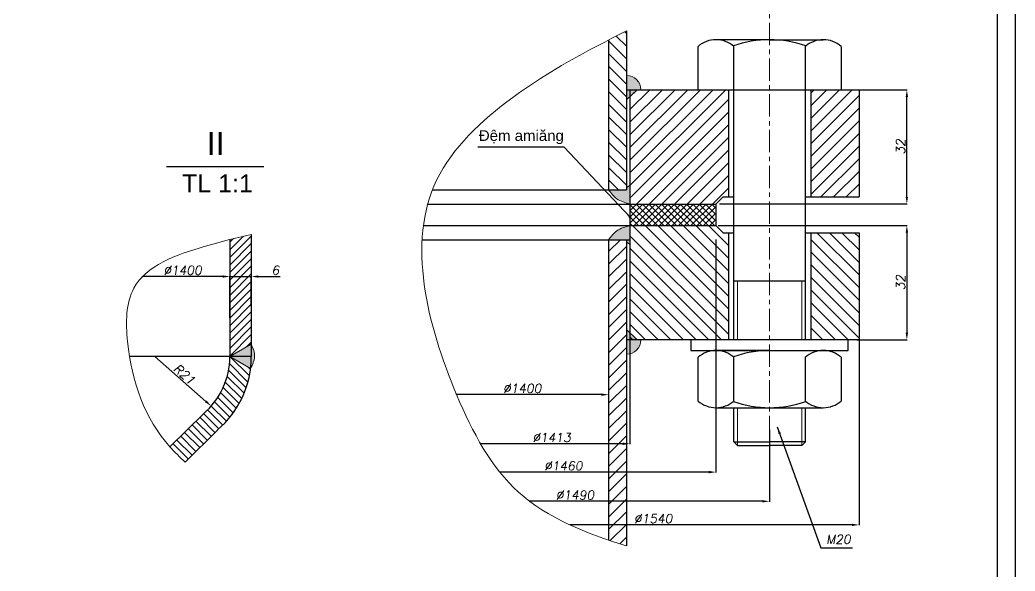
# Model space of a CAD drawing. Header units: inches. Extents: x 41 to 5981, y 0 to 8400.
# Drawn here: x 3199 to 5981, y 4329 to 5872 of the extents above; entities that cross this region are included whole.
import ezdxf

# ---------------------------------------------------------------- set-up
doc = ezdxf.new("R2010")
doc.units = ezdxf.units.IN
doc.header["$LTSCALE"] = 50
doc.header["$MEASUREMENT"] = 0
doc.linetypes.add('CENTER', pattern=[2, 1.25, -0.25, 0.25, -0.25])
doc.layers.get('0').update_dxf_attribs({"plot": 0})
for name, color, linetype, lineweight in [('Dam', 2, 'Continuous', 30), ('kthuoc', 3, 'Continuous', 13), ('manh', 4, 'Continuous', 13), ('Net manh', 3, 'Continuous', 13), ('Tam', 1, 'CENTER', 13)]:
    doc.layers.add(name, color=color, linetype=linetype, lineweight=lineweight)
doc.styles.add('chu2.5', font='txt.shx', dxfattribs={"oblique": 10, "height": 25})
doc.styles.add('chu50', font='VNARIAL.ttf', dxfattribs={"height": 50})
doc.styles.add('chu65', font='VNARIAL.ttf', dxfattribs={"height": 65})
doc.dimstyles.new('kichthuoc2.5', dxfattribs={"dimtxt": 25, "dimasz": 20, "dimexe": 1, "dimexo": 0, "dimgap": 5, "dimtad": 1, "dimtoh": 1, "dimdec": 0, "dimzin": 0, "dimdsep": 46, "dimtxsty": 'chu2.5', "dimcen": 5, "dimclrd": 256, "dimclre": 256, "dimclrt": 256, "dimadec": 0, "dimazin": 0, "dimtfac": 1, "dimtdec": 0, "dimtmove": 0, "dimatfit": 0, "dimfxl": 0, "dimtolj": 1, "dimtzin": 0, "dimarcsym": 0})

# ---------------------------------------------------------------- blocks, each defined once
blk = doc.blocks.new('*D46')
at = {"layer": 'DEFPOINTS', "color": 0}
for p in [(5145.1, 5257.4), (4541, 4606.2), (4541, 4606.2)]:
    blk.add_point(p, dxfattribs=at)
at = {"layer": 'kthuoc', "lineweight": -2}
for p, q in [((5145.1, 5257.4), (5145.1, 4605.2)), ((4541, 4606.2), (4541, 4607.2)), ((5125.1, 4606.2), (4541, 4606.2))]:
    blk.add_line(p, q, dxfattribs=at)
at = {"layer": 'kthuoc'}
blk.add_solid([(5125.1, 4609.5), (5125.1, 4602.9), (5145.1, 4606.2)], dxfattribs=at)
at = {"layer": 'kthuoc', "insert": (4718.6, 4623.7), "char_height": 25, "attachment_point": 5, "style": 'chu2.5'}
blk.add_mtext('\\A1;{\\Ftxt.shx|c1;%%c}1460', dxfattribs=at)
blk = doc.blocks.new('_None')
blk = doc.blocks.new('*D49')
at = {"layer": 'DEFPOINTS', "color": 0}
for p in [(5151.8, 5296.6), (5539, 4976.1), (5678.8, 4976.1)]:
    blk.add_point(p, dxfattribs=at)
at = {"layer": 'kthuoc', "lineweight": -2}
for p, q in [((5151.8, 5296.6), (5679.8, 5296.6)), ((5678.8, 5276.6), (5678.8, 4996.1)), ((5539, 4976.1), (5679.8, 4976.1))]:
    blk.add_line(p, q, dxfattribs=at)
at = {"layer": 'kthuoc'}
for points in [[(5675.5, 5276.6), (5682.1, 5276.6), (5678.8, 5296.6)], [(5675.5, 4996.1), (5682.1, 4996.1), (5678.8, 4976.1)]]:
    blk.add_solid(points, dxfattribs=at)
at = {"layer": 'kthuoc', "insert": (5661.3, 5136.4), "char_height": 25, "attachment_point": 5, "rotation": 90, "style": 'chu2.5'}
blk.add_mtext('\\A1;32', dxfattribs=at)
blk = doc.blocks.new('*D48')
at = {"layer": 'DEFPOINTS', "color": 0}
for p in [(5545.1, 4976.1), (4736.7, 4458.6), (4736.7, 4458.6)]:
    blk.add_point(p, dxfattribs=at)
at = {"layer": 'kthuoc', "lineweight": -2}
for p, q in [((5545.1, 4976.1), (5545.1, 4457.6)), ((4736.7, 4458.6), (4736.7, 4459.6)), ((5525.1, 4458.6), (4736.7, 4458.6))]:
    blk.add_line(p, q, dxfattribs=at)
at = {"layer": 'kthuoc'}
blk.add_solid([(5525.1, 4461.9), (5525.1, 4455.2), (5545.1, 4458.6)], dxfattribs=at)
at = {"layer": 'kthuoc', "insert": (4969.7, 4476.1), "char_height": 25, "attachment_point": 5, "style": 'chu2.5'}
blk.add_mtext('\\A1;%%c1540', dxfattribs=at)
blk = doc.blocks.new('*D47')
at = {"layer": 'DEFPOINTS', "color": 0}
for p in [(5295.1, 4725), (4624.2, 4524.5), (4624.2, 4524.5)]:
    blk.add_point(p, dxfattribs=at)
at = {"layer": 'kthuoc', "lineweight": -2}
for p, q in [((5295.1, 4725), (5295.1, 4523.5)), ((4624.2, 4524.5), (4624.2, 4523.5)), ((5275.1, 4524.5), (4624.2, 4524.5))]:
    blk.add_line(p, q, dxfattribs=at)
at = {"layer": 'kthuoc'}
blk.add_solid([(5275.1, 4527.8), (5275.1, 4521.2), (5295.1, 4524.5)], dxfattribs=at)
at = {"layer": 'kthuoc', "insert": (4751.2, 4542), "char_height": 25, "attachment_point": 5, "style": 'chu2.5'}
blk.add_mtext('\\A1;{\\Ftxt.shx|c1;%%c}1490', dxfattribs=at)
blk = doc.blocks.new('*D45')
at = {"layer": 'DEFPOINTS', "color": 0}
for p in [(4904.8, 4986.1), (4487.2, 4685.5), (4487.2, 4685.5)]:
    blk.add_point(p, dxfattribs=at)
at = {"layer": 'kthuoc', "lineweight": -2}
for p, q in [((4904.8, 4986.1), (4904.8, 4684.5)), ((4487.2, 4685.5), (4487.2, 4686.5)), ((4884.8, 4685.5), (4487.2, 4685.5))]:
    blk.add_line(p, q, dxfattribs=at)
at = {"layer": 'kthuoc'}
blk.add_solid([(4884.8, 4688.8), (4884.8, 4682.1), (4904.8, 4685.5)], dxfattribs=at)
at = {"layer": 'kthuoc', "insert": (4686, 4703), "char_height": 25, "attachment_point": 5, "style": 'chu2.5'}
blk.add_mtext('\\A1;{\\Ftxt.shx|c1;%%c}1413', dxfattribs=at)
blk = doc.blocks.new('*D44')
at = {"layer": 'DEFPOINTS', "color": 0}
for p in [(4845.1, 4974), (4420.2, 4822.9), (4420.2, 4822.9)]:
    blk.add_point(p, dxfattribs=at)
at = {"layer": 'kthuoc', "lineweight": -2}
for p, q in [((4845.1, 4974), (4845.1, 4821.9)), ((4420.2, 4822.9), (4420.2, 4823.9)), ((4825.1, 4822.9), (4420.2, 4822.9))]:
    blk.add_line(p, q, dxfattribs=at)
at = {"layer": 'kthuoc'}
blk.add_solid([(4825.1, 4826.3), (4825.1, 4819.6), (4845.1, 4822.9)], dxfattribs=at)
at = {"layer": 'kthuoc', "insert": (4603.6, 4840.4), "char_height": 25, "attachment_point": 5, "style": 'chu2.5'}
blk.add_mtext('\\A1;{\\Ftxt.shx|c1;%%c}1400', dxfattribs=at)
blk = doc.blocks.new('*D64')
at = {"layer": 'DEFPOINTS', "color": 0}
for p in [(3576.3, 4929.5), (3734.2, 4791)]:
    blk.add_point(p, dxfattribs=at)
at = {"layer": 'kthuoc', "lineweight": -2}
blk.add_line((3576.3, 4929.5), (3719.1, 4804.2), dxfattribs=at)
at = {"layer": 'kthuoc'}
blk.add_solid([(3721.3, 4806.7), (3716.9, 4801.7), (3734.2, 4791)], dxfattribs=at)
at = {"layer": 'kthuoc', "insert": (3659.2, 4880), "char_height": 25, "attachment_point": 5, "rotation": 318.746, "style": 'chu2.5'}
blk.add_mtext('\\A1;R21', dxfattribs=at)
blk = doc.blocks.new('*D63')
at = {"layer": 'DEFPOINTS', "color": 0}
for p in [(3542.4, 5153.4), (3542.4, 5153.4), (3786.3, 5036.7)]:
    blk.add_point(p, dxfattribs=at)
at = {"layer": 'kthuoc', "lineweight": -2}
for p, q in [((3542.4, 5153.4), (3542.4, 5154.4)), ((3766.3, 5153.4), (3542.4, 5153.4)), ((3786.3, 5036.7), (3786.3, 5154.4))]:
    blk.add_line(p, q, dxfattribs=at)
at = {"layer": 'kthuoc'}
blk.add_solid([(3766.3, 5156.7), (3766.3, 5150.1), (3786.3, 5153.4)], dxfattribs=at)
at = {"layer": 'kthuoc', "insert": (3654.3, 5170.9), "char_height": 25, "attachment_point": 5, "style": 'chu2.5'}
blk.add_mtext('\\A1;%%c1400', dxfattribs=at)
blk = doc.blocks.new('*D62')
at = {"layer": 'DEFPOINTS', "color": 0}
for p in [(3846.3, 5153.4), (3786.3, 5081.2), (3846.3, 5070.5)]:
    blk.add_point(p, dxfattribs=at)
at = {"layer": 'kthuoc', "lineweight": -2}
for p, q in [((3766.3, 5153.4), (3746.3, 5153.4)), ((3786.3, 5081.2), (3786.3, 5154.4)), ((3786.3, 5153.4), (3846.3, 5153.4)), ((3846.3, 5070.5), (3846.3, 5154.4)), ((3866.3, 5153.4), (3926.9, 5153.4))]:
    blk.add_line(p, q, dxfattribs=at)
at = {"layer": 'kthuoc'}
for points in [[(3766.3, 5156.7), (3766.3, 5150.1), (3786.3, 5153.4)], [(3866.3, 5156.7), (3866.3, 5150.1), (3846.3, 5153.4)]]:
    blk.add_solid(points, dxfattribs=at)
at = {"layer": 'kthuoc', "insert": (3913.6, 5170.9), "char_height": 25, "attachment_point": 5, "style": 'chu2.5'}
blk.add_mtext('\\A1;6', dxfattribs=at)
blk = doc.blocks.new('*D162')
at = {"layer": 'DEFPOINTS', "color": 0}
for p in [(5539, 5676.1), (5678.8, 5676.1), (5154.9, 5356.4)]:
    blk.add_point(p, dxfattribs=at)
at = {"layer": 'kthuoc', "lineweight": -2}
for p, q in [((5539, 5676.1), (5679.8, 5676.1)), ((5678.8, 5376.4), (5678.8, 5656.1)), ((5154.9, 5356.4), (5679.8, 5356.4))]:
    blk.add_line(p, q, dxfattribs=at)
at = {"layer": 'kthuoc'}
for points in [[(5675.5, 5656.1), (5682.1, 5656.1), (5678.8, 5676.1)], [(5675.5, 5376.4), (5682.1, 5376.4), (5678.8, 5356.4)]]:
    blk.add_solid(points, dxfattribs=at)
at = {"layer": 'kthuoc', "insert": (5661.3, 5516.3), "char_height": 25, "attachment_point": 5, "rotation": 90, "style": 'chu2.5'}
blk.add_mtext('\\A1;32', dxfattribs=at)

msp = doc.modelspace()

# ---------------------------------------------------------------- hatches: boundary and pattern name
at = {"layer": 'kthuoc'}
h = msp.add_hatch(dxfattribs=at)
h.set_pattern_fill('ANSI31', color=256, scale=200, angle=90, style=0)
h.set_pattern_definition([(135, (-4883.445, 161.437), (-17.67767, -17.67767), [])])
edge = h.paths.add_edge_path()
edge.add_line((4845.1, 5396.1), (4895.1, 5396.1))
edge.add_line((4895.1, 5396.1), (4895.1, 5840.7))
edge.add_spline(control_points=[(4895.1, 5840.7), (4878.4, 5832.3), (4861.7, 5823.8), (4845.1, 5815.2)], knot_values=[44.515052, 44.515052, 44.515052, 44.515052, 101.072287, 101.072287, 101.072287, 101.072287], degree=3, periodic=0)
edge.add_line((4845.1, 5815.2), (4845.1, 5396.1))
h = msp.add_hatch(color=256, dxfattribs=at)
h.paths.add_polyline_path([(4904.8, 5676.1), (4904.8, 5656.8), (4924.8, 5676.1)])
h.paths.add_polyline_path([(4904.8, 5676.1), (4895.1, 5676.1), (4895.1, 5647.5), (4904.8, 5656.8)])
h.paths.add_polyline_path([(4935.1, 5676.1, 0.414214), (4895.1, 5716.1), (4895.1, 5676.1)])
h = msp.add_hatch(dxfattribs=at)
h.set_pattern_fill('ANSI31', color=256, scale=200, style=0)
h.set_pattern_definition([(45, (-2555.151, 387.948), (-17.67767, 17.67767), [])])
h.paths.add_polyline_path([(5145.1, 5356.1), (5165.1, 5376.1), (5180.1, 5376.1), (5180.1, 5676.1), (4924.8, 5676.1), (4904.8, 5656.8), (4904.8, 5356.1)])
h.paths.add_polyline_path([(5410.1, 5376.1), (5545.1, 5376.1), (5545.1, 5676.1), (5410.1, 5676.1)])
h = msp.add_hatch(color=256, dxfattribs=at)
edge = h.paths.add_edge_path()
edge.add_line((4904.8, 5409.3), (4895.1, 5401.5))
edge.add_line((4895.1, 5401.5), (4895.1, 5396.1))
edge.add_line((4895.1, 5396.1), (4845.1, 5396.1))
edge.add_spline(control_points=[(4845.1, 5396.1), (4852, 5386.7), (4867.1, 5366.4), (4891.6, 5359.7), (4904.8, 5356.1)], knot_values=[0, 0, 0, 0, 34.094787, 73.730614, 73.730614, 73.730614, 73.730614], degree=3, periodic=0)
edge.add_line((4904.8, 5356.1), (4904.8, 5409.3))
h = msp.add_hatch(dxfattribs=at)
h.set_pattern_fill('ANSI37', color=256, scale=100, angle=90, style=0)
h.set_pattern_definition([(135, (-2555.151, 387.948), (-8.838835, -8.838835), []), (225, (-2555.151, 387.948), (8.838835, -8.838835), [])])
h.paths.add_polyline_path([(5145.1, 5296.1), (5145.1, 5356.1), (4904.8, 5356.1), (4904.8, 5296.1)])
h = msp.add_hatch(color=256, dxfattribs=at)
edge = h.paths.add_edge_path()
edge.add_line((4904.8, 5243), (4895.1, 5250.8))
edge.add_line((4895.1, 5250.8), (4895.1, 5256.1))
edge.add_line((4895.1, 5256.1), (4845.1, 5256.1))
edge.add_spline(control_points=[(4845.1, 5256.1), (4852, 5265.5), (4867.1, 5285.8), (4891.6, 5292.5), (4904.8, 5296.1)], knot_values=[0, 0, 0, 0, 34.094787, 73.730614, 73.730614, 73.730614, 73.730614], degree=3, periodic=0)
edge.add_line((4904.8, 5296.1), (4904.8, 5243))
h = msp.add_hatch(dxfattribs=at)
h.set_pattern_fill('ANSI31', color=256, scale=200, angle=90, style=0)
h.set_pattern_definition([(135, (-2555.151, 317.948), (-17.67767, -17.67767), [])])
h.paths.add_polyline_path([(4904.8, 4976.8), (5180.1, 4976.1), (5180.1, 5276.1), (5165.1, 5276.1), (5145.1, 5296.1), (4904.8, 5296.1)])
h.paths.add_polyline_path([(5545.1, 5276.1), (5410.1, 5276.1), (5410.1, 4976.1), (5545.1, 4976.1)])
h = msp.add_hatch(dxfattribs=at)
h.set_pattern_fill('ANSI31', color=256, scale=120, style=0)
h.set_pattern_definition([(45, (-3670.677, -1444.054), (-10.606602, 10.606602), [])])
edge = h.paths.add_edge_path()
edge.add_line((3786.3, 4929.5), (3846.3, 4964.1))
edge.add_line((3846.3, 4964.1), (3846.3, 5271.2))
edge.add_spline(control_points=[(3846.3, 5271.2), (3826.5, 5266.7), (3806.5, 5262), (3786.3, 5256.9)], knot_values=[828.635396, 828.635396, 828.635396, 828.635396, 890.994071, 890.994071, 890.994071, 890.994071], degree=3, periodic=0)
edge.add_line((3786.3, 5256.9), (3786.3, 4929.5))
h = msp.add_hatch(dxfattribs=at)
h.set_pattern_fill('ANSI31', color=256, scale=200, style=0)
h.set_pattern_definition([(45, (-4883.445, 161.437), (-17.67767, 17.67767), [])])
edge = h.paths.add_edge_path()
edge.add_line((4895.1, 5256.1), (4845.1, 5256.1))
edge.add_line((4845.1, 5256.1), (4845.1, 4416))
edge.add_spline(control_points=[(4845.1, 4416), (4861.6, 4410.4), (4878.3, 4404.9), (4895.1, 4399.7)], knot_values=[1942.848161, 1942.848161, 1942.848161, 1942.848161, 1993.374157, 1993.374157, 1993.374157, 1993.374157], degree=3, periodic=0)
edge.add_line((4895.1, 4399.7), (4895.1, 5256.1))
h = msp.add_hatch(color=256, dxfattribs=at)
h.paths.add_polyline_path([(4924.8, 4976.1), (4904.8, 4976.1), (4904.8, 4995.4)])
h.paths.add_polyline_path([(4904.8, 4976.1), (4895.1, 4976.1), (4895.1, 5004.8), (4904.8, 4995.4)])
h.paths.add_polyline_path([(4895.1, 4936.1), (4895.1, 4976.1), (4935.1, 4976.1, -0.414214)])
h = msp.add_hatch(color=256, dxfattribs=at)
h.paths.add_polyline_path([(3846.3, 4929.5), (3846.3, 4964.1), (3786.3, 4929.5)])
h.paths.add_polyline_path([(3844.2, 4896, 0.031053), (3846.3, 4929.5), (3786.3, 4929.5)])
edge = h.paths.add_edge_path()
edge.add_spline(control_points=[(3844.2, 4896), (3849.7, 4907.1), (3860.7, 4929.5), (3851.1, 4952.5), (3846.3, 4964.1)], knot_values=[0, 0, 0, 0, 35.317919, 71.180938, 71.180938, 71.180938, 71.180938], degree=3, periodic=0)
edge.add_line((3846.3, 4964.1), (3846.3, 4929.5))
edge.add_arc((3576.3, 4929.5), 270, 352.8854, 360, ccw=False)
h = msp.add_hatch(dxfattribs=at)
h.set_pattern_fill('ANSI31', color=256, scale=120, angle=90, style=0)
h.set_pattern_definition([(135, (-3670.677, -1444.054), (-10.606602, -10.606602), [])])
edge = h.paths.add_edge_path()
edge.add_line((3844.2, 4896), (3786.3, 4929.5))
edge.add_arc((3576.3, 4929.5), 210, -49.5454, 0, ccw=False)
edge.add_line((3712.5, 4769.7), (3619, 4676.6))
edge.add_spline(control_points=[(3619, 4676.6), (3632.2, 4661.9), (3646.6, 4648.1), (3661.1, 4634.3)], knot_values=[0, 0, 0, 0, 59.765098, 59.765098, 59.765098, 59.765098], degree=3, periodic=0)
edge.add_line((3661.1, 4634.3), (3751.5, 4724))
edge.add_arc((3576.3, 4929.5), 270, 310.4546, 352.8854)

# ---------------------------------------------------------------- linework, layer by layer
msp.add_lwpolyline([(41.4, 0), (41.4, 8400), (5981.4, 8400), (5981.4, 0), (41.4, 0)], close=True)
at = {"layer": 'Dam'}
for p, q in [((5931.4, 8350), (5931.4, 50)), ((4845.1, 5815.2), (4845.1, 5396.1)), ((4895.1, 5840.7), (4895.1, 5396.1)), ((5295.1, 5816.1), (5145.1, 5816.1)), ((5295.1, 5816.1), (5445.1, 5816.1)), ((5095.1, 5676.1), (5095.1, 5797.5)), ((5195.1, 5676.1), (5195.1, 5799)), ((5395.1, 5676.1), (5395.1, 5799)), ((5495.1, 5797.5), (5495.1, 5676.1)), ((4895.1, 5676.1), (5545.1, 5676.1)), ((4924.8, 5676.1), (4895.1, 5647.5)), ((4904.8, 5676.1), (4904.8, 4976.8)), ((5180.1, 5676.1), (5180.1, 5376.1)), ((5195.1, 4976.1), (5195.1, 5676.1)), ((5395.1, 4976.1), (5395.1, 5676.1)), ((5410.1, 5676.1), (5410.1, 5376.1)), ((5545.1, 5676.1), (5545.1, 5376.1)), ((3608.8, 5461), (3881.5, 5461)), ((3622.9, 5461), (3763.7, 5461)), ((4352.6, 5396.1), (4895.1, 5396.1)), ((5145.1, 5356.1), (5165.1, 5376.1)), ((5165.1, 5376.1), (5195.1, 5376.1)), ((5395.1, 5376.1), (5545.1, 5376.1)), ((4339.4, 5356.1), (5145.1, 5356.1)), ((5145.1, 5356.1), (5145.1, 5296.1)), ((4327.4, 5296.1), (5145.1, 5296.1)), ((5145.1, 5296.1), (5165.1, 5276.1)), ((3846.3, 5271.2), (3846.3, 4929.5)), ((5165.1, 5276.1), (5195.1, 5276.1)), ((5180.1, 5276.1), (5180.1, 4976.1)), ((5395.1, 5276.1), (5545.1, 5276.1)), ((5410.1, 5276.1), (5410.1, 4976.1)), ((5545.1, 5276.1), (5545.1, 4976.1)), ((3786.3, 5256.9), (3786.3, 4929.5)), ((4323.8, 5256.1), (4904.8, 5256.1)), ((4845.1, 5256.1), (4845.1, 4416)), ((4895.1, 5256.1), (4895.1, 4399.7)), ((5395.1, 5140.9), (5195.1, 5140.9)), ((3786.3, 5095.1), (3786.3, 4929.5)), ((4924.8, 4976.1), (4895.1, 5004.8)), ((5545.1, 4976.4), (4895.1, 4976.4)), ((5075.1, 4976.4), (5075.1, 4946.4)), ((5515.1, 4946.4), (5515.1, 4976.4)), ((3846.3, 4929.5), (3505.9, 4929.5)), ((5075.1, 4946.4), (5515.1, 4946.4)), ((5095.1, 4805), (5095.1, 4927.7)), ((5295.1, 4946.4), (5145.1, 4946.4)), ((5195.1, 4803.5), (5195.1, 4929.2)), ((5295.1, 4946.4), (5445.1, 4946.4)), ((5395.1, 4803.5), (5395.1, 4929.2)), ((5495.1, 4927.7), (5495.1, 4805)), ((5145.1, 4786.4), (5445.1, 4786.4)), ((5195.1, 4690.9), (5195.1, 4786.4)), ((5395.1, 4690.9), (5395.1, 4786.4)), ((3619, 4676.6), (3712.5, 4769.7)), ((3661.1, 4634.3), (3751.5, 4724)), ((5195.1, 4690.9), (5295.1, 4690.9)), ((5195.1, 4690.9), (5205.1, 4680.9)), ((5205.1, 4680.9), (5295.1, 4680.9)), ((5395.1, 4690.9), (5295.1, 4690.9)), ((5385.1, 4680.9), (5295.1, 4680.9)), ((5395.1, 4690.9), (5385.1, 4680.9))]:
    msp.add_line(p, q, dxfattribs=at)
for centre, radius, start, end in [((5145.1, 5739.7), 76.4, 90, 130.8824), ((5145.1, 5739.7), 76.4, 49.1176, 90), ((5295.1, 5516.1), 300, 90, 109.7203), ((5295.1, 5516.1), 300, 70.2797, 90), ((5445.1, 5739.7), 76.4, 90, 130.8824), ((5445.1, 5739.7), 76.4, 49.1176, 90), ((3576.3, 4929.5), 210, 310.4546, 0), ((3576.3, 4929.5), 270, 310.4546, 0), ((5145.1, 4870), 76.4, 90, 130.8824), ((5145.1, 4870), 76.4, 49.1176, 90), ((5295.1, 4646.4), 300, 90, 109.7203), ((5445.1, 4870), 76.4, 90, 130.8824), ((5445.1, 4870), 76.4, 49.1176, 90), ((5145.1, 4862.8), 76.4, 229.1176, 270), ((5145.1, 4862.8), 76.4, 270, 310.8824), ((5295.1, 5086.4), 300, 250.2797, 270), ((5295.1, 5086.4), 300, 270, 289.7203), ((5445.1, 4862.8), 76.4, 229.1176, 270), ((5445.1, 4862.8), 76.4, 270, 310.8824)]:
    msp.add_arc(centre, radius, start, end, dxfattribs=at)
at = {"layer": 'kthuoc'}
for p, q in [((4895.1, 5401.5), (4904.8, 5409.3)), ((4895.1, 5250.8), (4904.8, 5243)), ((3786.3, 4929.5), (3846.3, 4964.1)), ((3786.3, 4929.5), (3844.2, 4896))]:
    msp.add_line(p, q, dxfattribs=at)
for centre, start, end in [((4895.1, 5676.1), 0, 90), ((4895.1, 4976.1), 270, 0)]:
    msp.add_arc(centre, 40, start, end, dxfattribs=at)
for points, knots in [([(4895.1, 5840.7), (4786.5, 5785.9), (4586.3, 5680.7), (4250.7, 5367), (4367.7, 4898.6), (4571.7, 4516.7), (4781.8, 4435.2), (4895.1, 4399.7)], [44.515052, 44.515052, 44.515052, 44.515052, 412.576601, 727.167462, 1329.722146, 1652.937872, 1993.374157, 1993.374157, 1993.374157, 1993.374157]), ([(3661.1, 4634.3), (3646.6, 4648.1), (3555.5, 4735.4), (3494.3, 4908.3), (3495.9, 5163.2), (3686.6, 5232.9), (3803.8, 5261.5), (3846.3, 5271.2)], [0, 0, 0, 0, 59.765098, 377.35796, 527.772264, 757.055101, 890.994071, 890.994071, 890.994071, 890.994071])]:
    msp.add_open_spline(points, degree=3, knots=knots, dxfattribs=at)
for points in [[(4845.1, 5396.1), (4868, 5370.9), (4904.8, 5356.1)], [(4845.1, 5256.1), (4868, 5281.4), (4904.8, 5296.1)], [(3846.3, 4964.1), (3855.6, 4929.5), (3844.2, 4896)]]:
    msp.add_spline(points, degree=3, dxfattribs=at)
at = {"layer": 'manh', "linetype": 'ByBlock'}
for p, q in [((5205.1, 4976.4), (5205.1, 5140.9)), ((5385.1, 4976.4), (5385.1, 5140.9)), ((5205.1, 4680.9), (5205.1, 4786.4)), ((5385.1, 4680.9), (5385.1, 4786.4))]:
    msp.add_line(p, q, dxfattribs=at)
at = {"layer": 'Tam', "linetype": 'CENTER'}
msp.add_line((5295.1, 5963.5), (5295.1, 4605.5), dxfattribs=at)

# ---------------------------------------------------------------- texts
at = {"layer": 'kthuoc', "insert": (5453.2, 4430.8), "char_height": 25, "width": 87.959, "attachment_point": 1, "style": 'chu2.5'}
msp.add_mtext('M20', dxfattribs=at)
at = {"layer": 'manh', "insert": (4482.4, 5543.4), "char_height": 30, "width": 377.592, "attachment_point": 4}
msp.add_mtext('{\\f.VnArial|b0|i0|c0|p34;§Öm ami¨ng}', dxfattribs=at)
at = {"layer": 'Net manh'}
for s, insert, char_height, width, attachment_point, style in [('II', (3747, 5525.6), 65, 383.94, 5, 'chu65'), ('TL 1:1', (3652.6, 5439.1), 50, 530.059, 1, 'chu50')]:
    msp.add_mtext(s, dxfattribs=dict(at, insert=insert, char_height=char_height, width=width, attachment_point=attachment_point, style=style))

# ---------------------------------------------------------------- dimensions: what is measured, and where the dimension line sits
at = {"layer": 'kthuoc'}
for base, p1, p2, angle, picture, middle in [((5678.8, 5676.1), (5154.9, 5356.4), (5539, 5676.1), 270, '*D162', (5661.3, 5516.3)), ((5678.8, 4976.1), (5151.8, 5296.6), (5539, 4976.1), 90, '*D49', (5661.3, 5136.4))]:
    dim = msp.add_linear_dim(base=base, p1=p1, p2=p2, angle=angle, text='32', dimstyle='kichthuoc2.5', dxfattribs=at)
    dim.commit()
    dim.dimension.update_dxf_attribs({"geometry": picture, "text_midpoint": middle})
for base, p1, p2, text, picture, middle in [((4541, 4606.2), (5145.1, 5257.4), (4541, 4606.2), '{\\Ftxt.shx|c1;%%c}1460', '*D46', (4718.6, 4606.2)), ((4420.2, 4822.9), (4845.1, 4974), (4420.2, 4822.9), '{\\Ftxt.shx|c1;%%c}1400', '*D44', (4603.6, 4822.9)), ((4736.7, 4458.6), (5545.1, 4976.1), (4736.7, 4458.6), '%%c1540', '*D48', (4969.7, 4458.6)), ((4624.2, 4524.5), (5295.1, 4725), (4624.2, 4524.5), '{\\Ftxt.shx|c1;%%c}1490', '*D47', (4751.2, 4524.5))]:
    dim = msp.add_linear_dim(base=base, p1=p1, p2=p2, text=text, dimstyle='kichthuoc2.5', override={"dimblk2": 'None', "dimsah": 1}, dxfattribs=at)
    dim.commit()
    dim.dimension.update_dxf_attribs({"geometry": picture, "text_midpoint": middle, "dimtype": 160})
for base, p1, p2, text, picture, middle in [((3542.4, 5153.4), (3786.3, 5036.7), (3542.4, 5153.4), '%%c1400', '*D63', (3654.3, 5170.9)), ((4487.2, 4685.5), (4904.8, 4986.1), (4487.2, 4685.5), '{\\Ftxt.shx|c1;%%c}1413', '*D45', (4686, 4703))]:
    dim = msp.add_linear_dim(base=base, p1=p1, p2=p2, text=text, dimstyle='kichthuoc2.5', override={"dimblk2": 'None', "dimsah": 1}, dxfattribs=at)
    dim.commit()
    dim.dimension.update_dxf_attribs({"geometry": picture, "text_midpoint": middle})
dim = msp.add_linear_dim(base=(3846.3, 5153.4), p1=(3786.3, 5081.2), p2=(3846.3, 5070.5), text='6', dimstyle='kichthuoc2.5', dxfattribs=at)
dim.commit()
dim.dimension.update_dxf_attribs({"geometry": '*D62', "text_midpoint": (3913.6, 5153.4), "dimtype": 160})
dim = msp.add_radius_dim(center=(3576.3, 4929.5), mpoint=(3734.2, 4791), text='R21', dimstyle='kichthuoc2.5', dxfattribs=at)
dim.commit()
dim.dimension.update_dxf_attribs({"geometry": '*D64', "text_midpoint": (3659.2, 4880)})

# ---------------------------------------------------------------- leaders
for points, override in [([(4904.8, 5320.1), (4720.4, 5515.2), (4479.4, 5515.2)], {"dimasz": 8, "dimtad": 0, "dimldrblk": 'Dot'}), ([(5316.4, 4732.8), (5438.3, 4394.6), (5527.2, 4394.6)], {"dimgap": 5, "dimtad": 0})]:
    msp.add_leader(points, dimstyle='kichthuoc2.5', override=override, dxfattribs=at)

doc.saveas('drawing.dxf')
